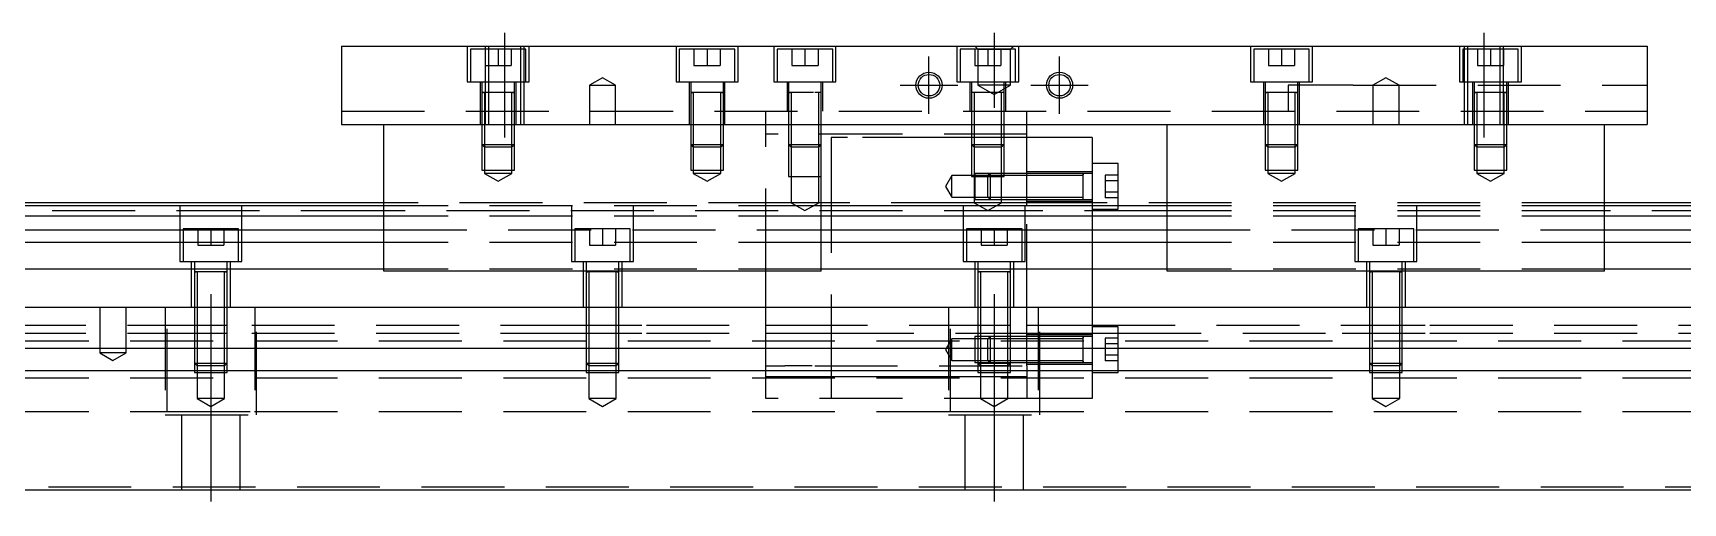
# Model space of a CAD drawing. Extents: x -20 to 981, y -280 to 102.
# Drawn here: x 232.7 to 485.5, y -234.8 to -162.8 of the extents above; entities that cross this region are included whole.
import ezdxf

# ---------------------------------------------------------------- set-up
doc = ezdxf.new("R2010")
doc.units = 0
doc.linetypes.add('CENTER', pattern=[50.8, 31.75, -6.35, 6.35, -6.35])
doc.linetypes.add('DASHED', pattern=[19.05, 12.7, -6.35])
doc.layers.get('0').update_dxf_attribs({"linetype": 'CONTINUOUS'})
doc.layers.add('CENTER', color=1, linetype='CENTER')

msp = doc.modelspace()

# ---------------------------------------------------------------- linework, layer by layer
at = {"color": 7, "linetype": 'CONTINUOUS'}
for p, q in [((280, -164.77), (280, -176.77)), ((280, -164.77), (480, -164.77)), ((480, -164.77), (480, -176.77)), ((280, -176.77), (480, -176.77)), ((286.5, -199.27), (286.5, -176.77)), ((353.5, -199.27), (353.5, -176.77)), ((385, -189.27), (385, -176.77)), ((406.5, -199.27), (406.5, -176.77)), ((473.5, -199.27), (473.5, -176.77)), ((395, -178.77), (385, -178.77)), ((395, -178.77), (395, -189.27)), ((399, -182.77), (395, -182.77)), ((399, -189.27), (399, -182.77)), ((286.5, -189.27), (0, -189.27)), ((286.5, -188.77), (28, -188.77)), ((406.5, -189.27), (353.5, -189.27)), ((703, -188.77), (473.5, -188.77)), ((760, -189.27), (473.5, -189.27)), ((286.5, -190.809608), (0, -190.809608)), ((406.5, -190.809608), (353.5, -190.809608)), ((760, -190.809608), (473.5, -190.809608)), ((0, -192.930392), (286.5, -192.930392)), ((353.5, -192.930392), (406.5, -192.930392)), ((473.5, -192.930392), (760, -192.930392)), ((286.5, -194.840532), (0, -194.840532)), ((406.5, -194.840532), (353.5, -194.840532)), ((760, -194.840532), (473.5, -194.840532)), ((286.5, -198.951934), (0, -198.951934)), ((353.5, -199.27), (286.5, -199.27)), ((406.5, -198.951934), (353.5, -198.951934)), ((473.5, -199.27), (406.5, -199.27)), ((760, -198.951934), (473.5, -198.951934)), ((0, -204.77), (760, -204.77)), ((393.6, -209.62), (393.6, -209.269994)), ((0, -211.07), (760, -211.07)), ((0, -214.47), (760, -214.47)), ((393.6, -213.270006), (393.6, -212.92)), ((0, -232.77), (760, -232.77))]:
    msp.add_line(p, q, dxfattribs=at)
at = {"color": 3, "linetype": 'DASHED'}
for p, q in [((299.25, -164.77), (299.25, -170.27)), ((308.25, -165.27), (299.75, -165.27)), ((299.75, -165.27), (299.75, -170.27)), ((302, -165.27), (302, -167.77)), ((302.000006, -164.77), (302.000006, -176.77)), ((302.5, -164.77), (302.5, -176.77)), ((304, -165.27), (304, -167.77)), ((306, -165.27), (306, -167.77)), ((307.5, -176.77), (307.5, -164.77)), ((307.999994, -176.77), (307.999994, -164.77)), ((308.25, -170.27), (308.25, -165.27)), ((308.75, -170.27), (308.75, -164.77)), ((331.25, -164.77), (331.25, -170.27)), ((340.25, -165.27), (331.75, -165.27)), ((331.75, -165.27), (331.75, -170.27)), ((334, -165.27), (334, -167.77)), ((336, -165.27), (336, -167.77)), ((338, -165.27), (338, -167.77)), ((340.25, -170.27), (340.25, -165.27)), ((340.75, -170.27), (340.75, -164.77)), ((346.25, -164.77), (346.25, -170.27)), ((355.25, -165.27), (346.75, -165.27)), ((346.75, -165.27), (346.75, -170.27)), ((349, -165.27), (349, -167.77)), ((351, -165.27), (351, -167.77)), ((353, -165.27), (353, -167.77)), ((355.25, -170.27), (355.25, -165.27)), ((355.75, -170.27), (355.75, -164.77)), ((374.25, -164.77), (374.25, -170.27)), ((383.25, -165.27), (374.75, -165.27)), ((374.75, -165.27), (374.75, -170.27)), ((377.5, -165.27), (377, -164.77)), ((377, -165.27), (377, -167.77)), ((377.5, -165.27), (377.5, -170.77)), ((377.5, -165.27), (382.5, -165.27)), ((379, -165.27), (379, -167.77)), ((381, -165.27), (381, -167.77)), ((382.5, -165.27), (383, -164.77)), ((382.5, -170.77), (382.5, -165.27)), ((383.25, -170.27), (383.25, -165.27)), ((383.75, -170.27), (383.75, -164.77)), ((419.25, -164.77), (419.25, -170.27)), ((428.25, -165.27), (419.75, -165.27)), ((419.75, -165.27), (419.75, -170.27)), ((422, -165.27), (422, -167.77)), ((424, -165.27), (424, -167.77)), ((426, -165.27), (426, -167.77)), ((428.25, -170.27), (428.25, -165.27)), ((428.75, -170.27), (428.75, -164.77)), ((451.25, -164.77), (451.25, -170.27)), ((460.25, -165.27), (451.75, -165.27)), ((451.75, -165.27), (451.75, -170.27)), ((452.000006, -164.77), (452.000006, -176.77)), ((452.5, -164.77), (452.5, -176.77)), ((454, -165.27), (454, -167.77)), ((456, -165.27), (456, -167.77)), ((457.5, -176.77), (457.5, -164.77)), ((457.999994, -176.77), (457.999994, -164.77)), ((458, -165.27), (458, -167.77)), ((460.25, -170.27), (460.25, -165.27)), ((460.75, -170.27), (460.75, -164.77)), ((302, -167.77), (304, -167.77)), ((304, -167.77), (306, -167.77)), ((334, -167.77), (336, -167.77)), ((336, -167.77), (338, -167.77)), ((349, -167.77), (351, -167.77)), ((351, -167.77), (353, -167.77)), ((377, -167.77), (379, -167.77)), ((379, -167.77), (381, -167.77)), ((422, -167.77), (424, -167.77)), ((424, -167.77), (426, -167.77)), ((454, -167.77), (456, -167.77)), ((456, -167.77), (458, -167.77)), ((299.25, -170.27), (308.75, -170.27)), ((301.25, -170.27), (301.25, -176.77)), ((301.5, -170.27), (301.5, -171.87)), ((301.5, -171.865), (301.5, -171.87)), ((306.5, -171.87), (306.5, -170.27)), ((306.5, -171.87), (306.5, -171.865)), ((306.75, -176.77), (306.75, -170.27)), ((320, -169.6153), (318, -170.77)), ((318, -170.77), (320, -170.77)), ((318, -170.77), (318, -176.77)), ((322, -170.77), (320, -169.6153)), ((320, -170.77), (322, -170.77)), ((322, -176.77), (322, -170.77)), ((331.25, -170.27), (340.75, -170.27)), ((333.25, -170.27), (333.25, -176.77)), ((333.5, -170.27), (333.5, -171.87)), ((333.5, -171.865), (333.5, -171.87)), ((338.5, -171.87), (338.5, -170.27)), ((338.5, -171.87), (338.5, -171.865)), ((338.75, -176.77), (338.75, -170.27)), ((346.25, -170.27), (355.75, -170.27)), ((348.25, -170.27), (348.25, -174.77)), ((348.5, -170.27), (348.5, -171.87)), ((348.5, -171.865), (348.5, -171.87)), ((353.5, -171.87), (353.5, -170.27)), ((353.5, -171.87), (353.5, -171.865)), ((353.75, -174.77), (353.75, -170.27)), ((374.25, -170.27), (383.75, -170.27)), ((376.25, -170.27), (376.25, -174.77)), ((376.5, -170.27), (376.5, -171.87)), ((376.5, -171.865), (376.5, -171.87)), ((382.5, -170.77), (377.5, -170.77)), ((377.5, -170.77), (380, -172.213376)), ((380, -172.213376), (382.5, -170.77)), ((381.5, -171.87), (381.5, -170.27)), ((381.5, -171.87), (381.5, -171.865)), ((381.75, -174.77), (381.75, -170.27)), ((419.25, -170.27), (428.75, -170.27)), ((421.25, -170.27), (421.25, -176.77)), ((421.5, -170.27), (421.5, -171.87)), ((421.5, -171.865), (421.5, -171.87)), ((425, -170.77), (425, -174.77)), ((435, -170.77), (425, -170.77)), ((426.5, -171.87), (426.5, -170.27)), ((426.5, -171.87), (426.5, -171.865)), ((426.75, -176.77), (426.75, -170.27)), ((435, -170.77), (480, -170.77)), ((440, -169.6153), (438, -170.77)), ((438, -170.77), (440, -170.77)), ((438, -170.77), (438, -176.77)), ((442, -170.77), (440, -169.6153)), ((440, -170.77), (442, -170.77)), ((442, -176.77), (442, -170.77)), ((451.25, -170.27), (460.75, -170.27)), ((453.25, -170.27), (453.25, -176.77)), ((453.5, -170.27), (453.5, -171.87)), ((453.5, -171.865), (453.5, -171.87)), ((458.5, -171.87), (458.5, -170.27)), ((458.5, -171.87), (458.5, -171.865)), ((458.75, -176.77), (458.75, -170.27)), ((301.5, -171.87), (301.757448, -171.87)), ((301.757468, -171.87), (301.5, -171.87)), ((301.5, -171.87), (301.5, -176.76998)), ((301.5, -171.87), (301.5, -171.875)), ((306.242552, -171.87), (301.757468, -171.87)), ((301.9, -171.87), (301.9, -176.76998)), ((306.1, -176.76998), (306.1, -171.87)), ((306.5, -171.87), (306.242552, -171.87)), ((306.242602, -171.87), (306.5, -171.87)), ((306.5, -176.76998), (306.5, -171.87)), ((306.5, -171.875), (306.5, -171.87)), ((333.5, -171.87), (333.757448, -171.87)), ((333.757468, -171.87), (333.5, -171.87)), ((333.5, -171.87), (333.5, -176.76998)), ((333.5, -171.87), (333.5, -171.875)), ((338.242552, -171.87), (333.757468, -171.87)), ((333.9, -171.87), (333.9, -176.76998)), ((338.1, -176.76998), (338.1, -171.87)), ((338.5, -171.87), (338.242552, -171.87)), ((338.242602, -171.87), (338.5, -171.87)), ((338.5, -176.76998), (338.5, -171.87)), ((338.5, -171.875), (338.5, -171.87)), ((348.5, -171.87), (348.757448, -171.87)), ((348.757468, -171.87), (348.5, -171.87)), ((348.5, -171.87), (348.5, -171.875)), ((348.5, -171.87), (348.5, -174.76998)), ((352.300194, -171.87), (348.757468, -171.87)), ((348.9, -171.87), (348.9, -174.76998)), ((353.5, -171.87), (352.5, -171.87)), ((353.1, -174.76998), (353.1, -171.87)), ((353.5, -171.875), (353.5, -171.87)), ((353.5, -174.76998), (353.5, -171.87)), ((376.757468, -171.87), (376.5, -171.87)), ((376.5, -171.87), (376.5, -171.875)), ((376.5, -171.87), (376.5, -174.76998)), ((381.242552, -171.87), (376.757468, -171.87)), ((376.9, -171.87), (376.9, -174.76998)), ((381.1, -174.76998), (381.1, -171.87)), ((381.5, -171.87), (381.242552, -171.87)), ((381.5, -171.875), (381.5, -171.87)), ((381.5, -174.76998), (381.5, -171.87)), ((421.5, -171.87), (421.757448, -171.87)), ((421.757468, -171.87), (421.5, -171.87)), ((421.5, -171.87), (421.5, -171.875)), ((421.5, -171.87), (421.5, -176.76998)), ((426.242552, -171.87), (421.757468, -171.87)), ((421.9, -171.87), (421.9, -176.76998)), ((426.1, -176.76998), (426.1, -171.87)), ((426.5, -171.87), (426.242552, -171.87)), ((426.242602, -171.87), (426.5, -171.87)), ((426.5, -171.875), (426.5, -171.87)), ((426.5, -176.76998), (426.5, -171.87)), ((453.5, -171.87), (453.757448, -171.87)), ((453.757468, -171.87), (453.5, -171.87)), ((453.5, -171.87), (453.5, -171.875)), ((453.5, -171.87), (453.5, -176.76998)), ((458.242552, -171.87), (453.757468, -171.87)), ((453.9, -171.87), (453.9, -176.76998)), ((458.1, -176.76998), (458.1, -171.87)), ((458.5, -171.87), (458.242552, -171.87)), ((458.242602, -171.87), (458.5, -171.87)), ((458.5, -171.875), (458.5, -171.87)), ((458.5, -176.76998), (458.5, -171.87)), ((280, -174.77), (480, -174.77)), ((301.5, -176.77), (301.5, -179.87)), ((301.500006, -176.77), (301.500006, -179.870006)), ((301.9, -176.77), (301.9, -180.27)), ((306.1, -180.27), (306.1, -176.77)), ((306.499994, -179.870006), (306.499994, -176.77)), ((306.5, -179.87), (306.5, -176.77)), ((333.5, -176.77), (333.5, -179.87)), ((333.500006, -176.77), (333.500006, -179.870006)), ((333.9, -176.77), (333.9, -180.27)), ((338.1, -180.27), (338.1, -176.77)), ((338.499994, -179.870006), (338.499994, -176.77)), ((338.5, -179.87), (338.5, -176.77)), ((345, -176.77), (345, -174.77)), ((345, -199.27), (345, -176.77)), ((348.5, -174.77), (348.5, -176.77)), ((348.5, -176.77), (348.5, -179.87)), ((348.500006, -174.77), (348.500006, -176.77)), ((348.500006, -176.77), (348.500006, -179.870006)), ((348.9, -174.77), (348.9, -176.77)), ((348.9, -176.77), (348.9, -180.27)), ((353.1, -176.77), (353.1, -174.77)), ((353.1, -180.27), (353.1, -176.77)), ((353.499994, -176.77), (353.499994, -174.77)), ((353.499994, -179.870006), (353.499994, -176.77)), ((353.5, -176.77), (353.5, -174.77)), ((353.5, -179.87), (353.5, -176.77)), ((376.5, -174.77), (376.5, -176.77)), ((376.5, -176.77), (376.5, -179.87)), ((376.500006, -174.77), (376.500006, -176.77)), ((376.500006, -176.77), (376.500006, -179.870006)), ((376.9, -174.77), (376.9, -176.77)), ((376.9, -176.77), (376.9, -180.27)), ((381.1, -176.77), (381.1, -174.77)), ((381.1, -180.27), (381.1, -176.77)), ((381.499994, -176.77), (381.499994, -174.77)), ((381.499994, -179.870006), (381.499994, -176.77)), ((381.5, -176.77), (381.5, -174.77)), ((381.5, -179.87), (381.5, -176.77)), ((385, -176.77), (385, -174.77)), ((421.5, -176.77), (421.5, -179.87)), ((421.500006, -176.77), (421.500006, -179.870006)), ((421.9, -176.77), (421.9, -180.27)), ((426.1, -180.27), (426.1, -176.77)), ((426.499994, -179.870006), (426.499994, -176.77)), ((426.5, -179.87), (426.5, -176.77)), ((453.5, -176.77), (453.5, -179.87)), ((453.500006, -176.77), (453.500006, -179.870006)), ((453.9, -176.77), (453.9, -180.27)), ((458.1, -180.27), (458.1, -176.77)), ((458.499994, -179.870006), (458.499994, -176.77)), ((458.5, -179.87), (458.5, -176.77)), ((385, -178.27), (345, -178.27)), ((355, -178.77), (355, -180.27)), ((357.1, -178.77), (355, -178.77)), ((357.5, -178.77), (357.1, -178.77)), ((372.5, -178.77), (357.5, -178.77)), ((376.5, -178.77), (372.5, -178.77)), ((376.9, -178.77), (376.5, -178.77)), ((381.1, -178.77), (376.9, -178.77)), ((381.5, -178.77), (381.1, -178.77)), ((385, -178.77), (381.5, -178.77)), ((301.5, -179.87), (306.5, -179.87)), ((301.5, -179.87), (301.9, -180.27)), ((301.500006, -179.87002), (301.500006, -183.77)), ((306.1, -180.27), (301.9, -180.27)), ((301.9, -180.27002), (301.9, -183.77)), ((306.1, -180.27), (306.5, -179.87)), ((306.1, -183.77), (306.1, -180.27002)), ((306.499994, -183.77), (306.499994, -179.87002)), ((333.5, -179.87), (338.5, -179.87)), ((333.5, -179.87), (333.9, -180.27)), ((333.500006, -179.87002), (333.500006, -183.77)), ((338.1, -180.27), (333.9, -180.27)), ((333.9, -180.27002), (333.9, -183.77)), ((338.1, -180.27), (338.5, -179.87)), ((338.1, -183.77), (338.1, -180.27002)), ((338.499994, -183.77), (338.499994, -179.87002)), ((348.5, -179.87), (353.499994, -179.87)), ((348.5, -179.87), (348.9, -180.27)), ((348.500006, -179.87002), (348.500006, -184.77)), ((352.500006, -180.27), (348.9, -180.27)), ((348.9, -180.27002), (348.9, -184.77)), ((353.1, -180.27), (352.500006, -180.27)), ((353.1, -180.27), (353.5, -179.87)), ((353.1, -184.77), (353.1, -180.27002)), ((353.499994, -180.27), (353.499994, -179.87002)), ((353.499994, -183.77), (353.499994, -180.27)), ((355, -180.27), (355, -183.77)), ((376.5, -179.87), (381.5, -179.87)), ((376.5, -179.87), (376.9, -180.27)), ((376.500006, -179.87002), (376.500006, -184.77)), ((381.1, -180.27), (376.9, -180.27)), ((376.9, -180.27002), (376.9, -184.77)), ((381.1, -180.27), (381.5, -179.87)), ((381.1, -184.77), (381.1, -180.27002)), ((381.499994, -184.77), (381.499994, -179.87002)), ((421.5, -179.87), (426.5, -179.87)), ((421.5, -179.87), (421.9, -180.27)), ((421.500006, -179.87002), (421.500006, -183.77)), ((426.1, -180.27), (421.9, -180.27)), ((421.9, -180.27002), (421.9, -183.77)), ((426.1, -180.27), (426.5, -179.87)), ((426.1, -183.77), (426.1, -180.27002)), ((426.499994, -183.77), (426.499994, -179.87002)), ((453.5, -179.87), (458.5, -179.87)), ((453.5, -179.87), (453.9, -180.27)), ((453.500006, -179.87002), (453.500006, -183.77)), ((458.1, -180.27), (453.9, -180.27)), ((453.9, -180.27002), (453.9, -183.77)), ((458.1, -180.27), (458.5, -179.87)), ((458.1, -183.77), (458.1, -180.27002)), ((458.499994, -183.77), (458.499994, -179.87002)), ((301.500006, -183.77), (306.499994, -183.77)), ((301.9, -183.77), (301.9, -184.27)), ((306.1, -184.27), (301.9, -184.27)), ((301.9, -184.27), (304, -185.482436)), ((304, -185.482436), (306.1, -184.27)), ((306.1, -184.27), (306.1, -183.77)), ((333.500006, -183.77), (338.499994, -183.77)), ((333.9, -183.77), (333.9, -184.27)), ((338.1, -184.27), (333.9, -184.27)), ((333.9, -184.27), (336, -185.482436)), ((336, -185.482436), (338.1, -184.27)), ((338.1, -184.27), (338.1, -183.77)), ((353.499994, -184.77), (353.499994, -183.77)), ((355, -183.77), (355, -214.47)), ((377, -184.270006), (377, -188.269994)), ((379.34998, -184.270006), (377, -184.270006)), ((379.35, -184.27), (379, -184.62)), ((379.35, -184.27), (379.35, -188.27)), ((385, -184.27), (379.35, -184.27)), ((385, -184.270006), (379.35, -184.270006)), ((395, -184.02), (385, -184.02)), ((387.5, -184.27), (385.00002, -184.27)), ((393.605, -184.27), (387.5, -184.27)), ((395, -184.27), (393.595, -184.27)), ((393.6, -184.27), (393.6, -184.486668)), ((393.6, -188.27), (393.6, -184.27)), ((421.500006, -183.77), (426.499994, -183.77)), ((421.9, -183.77), (421.9, -184.27)), ((426.1, -184.27), (421.9, -184.27)), ((421.9, -184.27), (424, -185.482436)), ((424, -185.482436), (426.1, -184.27)), ((426.1, -184.27), (426.1, -183.77)), ((453.500006, -183.77), (458.499994, -183.77)), ((453.9, -183.77), (453.9, -184.27)), ((458.1, -184.27), (453.9, -184.27)), ((453.9, -184.27), (456, -185.482436)), ((456, -185.482436), (458.1, -184.27)), ((458.1, -184.27), (458.1, -183.77)), ((348.500006, -184.77), (353.499994, -184.77)), ((348.9, -184.77), (348.9, -188.77)), ((353.1, -188.77), (353.1, -184.77)), ((373.5, -184.62), (372.547372, -186.27)), ((372.547372, -186.27), (373.5, -187.92)), ((373.5, -187.92), (373.5, -184.62)), ((377, -184.62), (373.5, -184.62)), ((376.500006, -184.77), (381.499994, -184.77)), ((376.9, -184.77), (376.9, -188.77)), ((378.99998, -184.62), (377, -184.62)), ((379, -187.92), (379, -184.62)), ((385, -184.62), (379, -184.62)), ((381.1, -188.77), (381.1, -184.77)), ((387.5, -184.62), (385.00002, -184.62)), ((393.6, -184.62), (387.5, -184.62)), ((397, -184.53795), (397, -185.403974)), ((399, -184.53795), (397, -184.53795)), ((399, -185.403974), (397, -185.403974)), ((397, -185.403974), (397, -187.136026)), ((255.25, -189.27), (255.25, -197.77)), ((264.75, -197.77), (264.75, -189.27)), ((348.9, -188.77), (286.5, -188.77)), ((353.5, -189.27), (286.5, -189.27)), ((315.25, -189.27), (315.25, -197.77)), ((324.75, -197.77), (324.75, -189.27)), ((353.1, -188.77), (348.9, -188.77)), ((348.9, -188.77), (351, -189.982436)), ((351, -189.982436), (353.1, -188.77)), ((354.99998, -188.77), (353.1, -188.77)), ((376.9, -188.77), (355, -188.77)), ((376.9, -188.770002), (355, -188.770006)), ((373.5, -187.92), (377, -187.92)), ((375.25, -189.27), (375.25, -197.77)), ((381.1, -188.77), (376.9, -188.77)), ((376.9, -188.77), (379, -189.982436)), ((377, -187.92), (378.99998, -187.92)), ((377, -188.269994), (379.34998, -188.269994)), ((379, -187.92), (385, -187.92)), ((379, -187.92), (379.35, -188.27)), ((379, -189.982436), (381.1, -188.77)), ((379.35, -188.269994), (385, -188.269994)), ((379.35, -188.27), (385, -188.27)), ((385, -188.77), (381.1, -188.77)), ((385, -188.770006), (381.1, -188.770002)), ((384.75, -197.77), (384.75, -189.27)), ((385, -188.52), (395, -188.52)), ((387.5, -188.77), (385, -188.77)), ((387.5, -188.770006), (385, -188.770006)), ((385, -204.77), (385, -189.27)), ((385.00002, -187.92), (387.5, -187.92)), ((385.00002, -188.27), (387.5, -188.27)), ((387.5, -187.92), (393.6, -187.92)), ((387.5, -188.27), (393.605, -188.27)), ((395, -188.77), (387.5, -188.77)), ((395, -188.770006), (387.5, -188.770006)), ((393.595, -188.27), (395, -188.27)), ((395, -189.27), (395, -199.27)), ((473.5, -188.77), (395.00002, -188.77)), ((397, -187.136026), (397, -188.00205)), ((399, -187.136026), (397, -187.136026)), ((399, -188.00205), (397, -188.00205)), ((399, -189.77), (399, -189.27)), ((473.5, -189.27), (406.5, -189.27)), ((435.25, -189.27), (435.25, -197.77)), ((444.75, -197.77), (444.75, -189.27)), ((286.5, -190.02), (28, -190.02)), ((385, -190.02), (286.5, -190.02)), ((353.5, -190.809608), (286.5, -190.809608)), ((406.5, -190.02), (385, -190.02)), ((395, -189.77), (399, -189.77)), ((473.5, -190.02), (406.5, -190.02)), ((473.5, -190.809608), (406.5, -190.809608)), ((703, -190.02), (473.5, -190.02)), ((264.25, -192.77), (255.75, -192.77)), ((255.75, -192.77), (255.75, -197.77)), ((258, -192.77), (258, -195.27)), ((260, -192.77), (260, -195.27)), ((262, -192.77), (262, -195.27)), ((264.25, -197.77), (264.25, -192.77)), ((286.5, -192.930392), (353.5, -192.930392)), ((324.25, -192.77), (315.75, -192.77)), ((315.75, -192.77), (315.75, -197.77)), ((318, -192.77), (318, -195.27)), ((320, -192.77), (320, -195.27)), ((322, -192.77), (322, -195.27)), ((324.25, -197.77), (324.25, -192.77)), ((384.25, -192.77), (375.75, -192.77)), ((375.75, -192.77), (375.75, -197.77)), ((378, -192.77), (378, -195.27)), ((380, -192.77), (380, -195.27)), ((382, -192.77), (382, -195.27)), ((384.25, -197.77), (384.25, -192.77)), ((406.5, -192.930392), (473.5, -192.930392)), ((444.25, -192.77), (435.75, -192.77)), ((435.75, -192.77), (435.75, -197.77)), ((438, -192.77), (438, -195.27)), ((440, -192.77), (440, -195.27)), ((442, -192.77), (442, -195.27)), ((444.25, -197.77), (444.25, -192.77)), ((258, -195.27), (260, -195.27)), ((260, -195.27), (262, -195.27)), ((353.5, -194.840532), (286.5, -194.840532)), ((318, -195.27), (320, -195.27)), ((320, -195.27), (322, -195.27)), ((378, -195.27), (380, -195.27)), ((380, -195.27), (382, -195.27)), ((473.5, -194.840532), (406.5, -194.840532)), ((438, -195.27), (440, -195.27)), ((440, -195.27), (442, -195.27)), ((255.25, -197.77), (264.75, -197.77)), ((257, -197.77), (257, -204.77)), ((257.5, -197.77), (257.5, -199.37)), ((257.5, -199.365), (257.5, -199.37)), ((257.5, -199.37), (257.757448, -199.37)), ((257.757468, -199.37), (257.5, -199.37)), ((257.5, -199.37), (257.5, -199.375)), ((257.5, -199.37), (257.5, -204.76998)), ((262.242552, -199.37), (257.757468, -199.37)), ((257.9, -199.37), (257.9, -204.76998)), ((262.1, -204.76998), (262.1, -199.37)), ((262.5, -199.37), (262.242552, -199.37)), ((262.242602, -199.37), (262.5, -199.37)), ((262.5, -199.37), (262.5, -197.77)), ((262.5, -199.37), (262.5, -199.365)), ((262.5, -199.375), (262.5, -199.37)), ((262.5, -204.76998), (262.5, -199.37)), ((263, -204.77), (263, -197.77)), ((353.5, -198.951934), (286.5, -198.951934)), ((315.25, -197.77), (324.75, -197.77)), ((317, -197.77), (317, -204.77)), ((317.5, -197.77), (317.5, -199.37)), ((317.5, -199.365), (317.5, -199.37)), ((317.5, -199.37), (317.757448, -199.37)), ((317.757468, -199.37), (317.5, -199.37)), ((317.5, -199.37), (317.5, -199.375)), ((317.5, -199.37), (317.5, -204.76998)), ((322.242552, -199.37), (317.757468, -199.37)), ((317.9, -199.37), (317.9, -204.76998)), ((322.1, -204.76998), (322.1, -199.37)), ((322.5, -199.37), (322.242552, -199.37)), ((322.242602, -199.37), (322.5, -199.37)), ((322.5, -199.37), (322.5, -197.77)), ((322.5, -199.37), (322.5, -199.365)), ((322.5, -199.375), (322.5, -199.37)), ((322.5, -204.76998), (322.5, -199.37)), ((323, -204.77), (323, -197.77)), ((345, -204.77), (345, -199.27)), ((375.25, -197.77), (384.75, -197.77)), ((377, -197.77), (377, -204.77)), ((377.5, -197.77), (377.5, -199.37)), ((377.5, -199.365), (377.5, -199.37)), ((377.5, -199.37), (377.757448, -199.37)), ((377.757468, -199.37), (377.5, -199.37)), ((377.5, -199.37), (377.5, -199.375)), ((377.5, -199.37), (377.5, -204.76998)), ((382.242552, -199.37), (377.757468, -199.37)), ((377.9, -199.37), (377.9, -204.76998)), ((382.1, -204.76998), (382.1, -199.37)), ((382.5, -199.37), (382.242552, -199.37)), ((382.242602, -199.37), (382.5, -199.37)), ((382.5, -199.37), (382.5, -197.77)), ((382.5, -199.37), (382.5, -199.365)), ((382.5, -199.375), (382.5, -199.37)), ((382.5, -204.76998), (382.5, -199.37)), ((383, -204.77), (383, -197.77)), ((395, -199.27), (395, -204.77)), ((473.5, -198.951934), (406.5, -198.951934)), ((435.25, -197.77), (444.75, -197.77)), ((437, -197.77), (437, -204.77)), ((437.5, -197.77), (437.5, -199.37)), ((437.5, -199.365), (437.5, -199.37)), ((437.5, -199.37), (437.757448, -199.37)), ((437.757468, -199.37), (437.5, -199.37)), ((437.5, -199.37), (437.5, -199.375)), ((437.5, -199.37), (437.5, -204.76998)), ((442.242552, -199.37), (437.757468, -199.37)), ((437.9, -199.37), (437.9, -204.76998)), ((442.1, -204.76998), (442.1, -199.37)), ((442.5, -199.37), (442.242552, -199.37)), ((442.242602, -199.37), (442.5, -199.37)), ((442.5, -199.37), (442.5, -197.77)), ((442.5, -199.37), (442.5, -199.365)), ((442.5, -199.375), (442.5, -199.37)), ((442.5, -204.76998), (442.5, -199.37)), ((443, -204.77), (443, -197.77)), ((243, -204.77), (243, -211.77)), ((247, -211.77), (247, -204.77)), ((253, -204.77), (253, -221.27)), ((253.291796, -220.77), (253.291796, -204.77)), ((257.5, -204.77), (257.5, -211.07)), ((257.500006, -204.77), (257.500006, -211.07)), ((257.9, -204.77), (257.9, -211.07)), ((262.1, -211.07), (262.1, -204.77)), ((262.499994, -211.07), (262.499994, -204.77)), ((262.5, -211.07), (262.5, -204.77)), ((266.708204, -204.77), (266.708204, -220.77)), ((267, -221.27), (267, -204.77)), ((317.5, -204.77), (317.5, -211.07)), ((317.500006, -204.77), (317.500006, -211.07)), ((317.9, -204.77), (317.9, -211.07)), ((322.1, -211.07), (322.1, -204.77)), ((322.499994, -211.07), (322.499994, -204.77)), ((322.5, -211.07), (322.5, -204.77)), ((345, -211.07), (345, -204.77)), ((373, -204.77), (373, -221.27)), ((373.291796, -220.77), (373.291796, -204.77)), ((377.5, -204.77), (377.5, -211.07)), ((377.500006, -204.77), (377.500006, -211.07)), ((377.9, -204.77), (377.9, -211.07)), ((382.1, -211.07), (382.1, -204.77)), ((382.499994, -211.07), (382.499994, -204.77)), ((382.5, -211.07), (382.5, -204.77)), ((385, -211.07), (385, -204.77)), ((386.708204, -204.77), (386.708204, -220.77)), ((387, -221.27), (387, -204.77)), ((395, -204.77), (395, -211.07)), ((437.5, -204.77), (437.5, -211.07)), ((437.500006, -204.77), (437.500006, -211.07)), ((437.9, -204.77), (437.9, -211.07)), ((442.1, -211.07), (442.1, -204.77)), ((442.499994, -211.07), (442.499994, -204.77)), ((442.5, -211.07), (442.5, -204.77)), ((56.708204, -207.52), (313.291796, -207.52)), ((56.708204, -208.77), (313.291796, -208.77)), ((257.5, -207.52), (257.9, -207.52)), ((257.5, -208.77), (257.9, -208.77)), ((257.9, -207.52), (262.1, -207.52)), ((257.9, -208.77), (262.1, -208.77)), ((262.1, -207.52), (262.5, -207.52)), ((262.1, -208.77), (262.5, -208.77)), ((313.291796, -207.52), (326.708204, -207.52)), ((313.291796, -208.77), (326.708204, -208.77)), ((317.5, -207.52), (317.9, -207.52)), ((317.5, -208.77), (317.9, -208.77)), ((317.9, -207.52), (322.1, -207.52)), ((317.9, -208.77), (322.1, -208.77)), ((322.1, -207.52), (322.5, -207.52)), ((322.1, -208.77), (322.5, -208.77)), ((326.708204, -207.52), (345, -207.52)), ((326.708204, -208.77), (345, -208.77)), ((345, -207.52), (347.5, -207.52)), ((345, -208.77), (347.5, -208.77)), ((347.5, -207.52), (347.9, -207.52)), ((347.5, -208.77), (347.9, -208.77)), ((347.9, -207.52), (385, -207.52)), ((347.9, -208.77), (354.99998, -208.77)), ((355, -208.769994), (385, -208.769994)), ((355, -208.77), (385, -208.77)), ((373.5, -209.62), (372.547372, -211.27)), ((373.5, -212.92), (373.5, -209.62)), ((377, -209.62), (373.5, -209.62)), ((377, -209.270006), (377, -213.269994)), ((379.34998, -209.270006), (377, -209.270006)), ((378.99998, -209.62), (377, -209.62)), ((377.5, -207.52), (377.9, -207.52)), ((377.5, -208.77), (377.9, -208.77)), ((377.9, -207.52), (382.1, -207.52)), ((377.9, -208.77), (382.1, -208.77)), ((379.35, -209.27), (379, -209.62)), ((379, -212.92), (379, -209.62)), ((385, -209.62), (379, -209.62)), ((379.35, -209.27), (379.35, -213.27)), ((385, -209.27), (379.35, -209.27)), ((385, -209.270006), (379.35, -209.270006)), ((382.1, -207.52), (382.5, -207.52)), ((382.1, -208.77), (382.5, -208.77)), ((385, -207.52), (395, -207.52)), ((385, -208.769994), (395, -208.769994)), ((385, -208.77), (395, -208.77)), ((395, -209.02), (385, -209.02)), ((393.605, -209.27), (385.00002, -209.27)), ((393.6, -209.62), (385.00002, -209.62)), ((395, -209.27), (393.595, -209.27)), ((393.6, -209.27), (393.6, -209.486668)), ((393.6, -209.486708), (393.6, -209.27)), ((393.6, -209.27), (393.6, -209.486668)), ((393.6, -209.486708), (393.6, -209.27)), ((393.6, -211.06999), (393.6, -209.486708)), ((395, -207.52), (433.291796, -207.52)), ((399, -207.77), (395, -207.77)), ((395.00002, -208.77), (399, -208.77)), ((397, -209.53795), (397, -210.403974)), ((399, -209.53795), (397, -209.53795)), ((399, -211.07), (399, -207.77)), ((399, -208.77), (433.291796, -208.77)), ((433.291796, -207.52), (446.708204, -207.52)), ((433.291796, -208.77), (446.708204, -208.77)), ((437.5, -207.52), (437.9, -207.52)), ((437.5, -208.77), (437.9, -208.77)), ((437.9, -207.52), (442.1, -207.52)), ((437.9, -208.77), (442.1, -208.77)), ((442.1, -207.52), (442.5, -207.52)), ((442.1, -208.77), (442.5, -208.77)), ((446.708204, -207.52), (677.5, -207.52)), ((446.708204, -208.77), (677.5, -208.77)), ((0, -209.92), (760, -209.92)), ((247, -211.77), (243, -211.77)), ((243, -211.77), (245, -212.9247)), ((245, -212.9247), (247, -211.77)), ((257.5, -211.07), (257.5, -213.37)), ((257.500006, -211.07), (257.500006, -213.370006)), ((257.9, -211.07), (257.9, -213.77)), ((262.1, -213.77), (262.1, -211.07)), ((262.499994, -213.370006), (262.499994, -211.07)), ((262.5, -213.37), (262.5, -211.07)), ((317.5, -211.07), (317.5, -213.37)), ((317.500006, -211.07), (317.500006, -213.370006)), ((317.9, -211.07), (317.9, -213.77)), ((322.1, -213.77), (322.1, -211.07)), ((322.499994, -213.370006), (322.499994, -211.07)), ((322.5, -213.37), (322.5, -211.07)), ((345, -213.77), (345, -211.07)), ((372.547372, -211.27), (373.5, -212.92)), ((377.5, -211.07), (377.5, -213.37)), ((377.500006, -211.07), (377.500006, -213.370006)), ((377.9, -211.07), (377.9, -213.77)), ((382.1, -213.77), (382.1, -211.07)), ((382.499994, -213.370006), (382.499994, -211.07)), ((382.5, -213.37), (382.5, -211.07)), ((385, -213.77), (385, -211.07)), ((393.6, -213.053332), (393.6, -211.06999)), ((395, -211.07), (395, -214.47)), ((399, -210.403974), (397, -210.403974)), ((397, -210.403974), (397, -212.136026)), ((399, -212.136026), (397, -212.136026)), ((397, -212.136026), (397, -213.00205)), ((399, -214.47), (399, -211.07)), ((437.5, -211.07), (437.5, -213.37)), ((437.500006, -211.07), (437.500006, -213.370006)), ((437.9, -211.07), (437.9, -213.77)), ((442.1, -213.77), (442.1, -211.07)), ((442.499994, -213.370006), (442.499994, -211.07)), ((442.5, -213.37), (442.5, -211.07)), ((257.5, -213.37), (262.5, -213.37)), ((257.5, -213.37), (257.9, -213.77)), ((257.500006, -213.37002), (257.500006, -214.47)), ((257.500006, -214.47), (257.500006, -214.77)), ((257.500006, -214.77), (262.499994, -214.77)), ((262.1, -213.77), (257.9, -213.77)), ((257.9, -213.77002), (257.9, -214.77)), ((257.9, -214.77), (257.9, -218.77)), ((262.1, -213.77), (262.5, -213.37)), ((262.1, -214.77), (262.1, -213.77002)), ((262.1, -218.77), (262.1, -214.77)), ((262.499994, -214.47), (262.499994, -213.37002)), ((262.499994, -214.77), (262.499994, -214.47)), ((317.5, -213.37), (322.5, -213.37)), ((317.5, -213.37), (317.9, -213.77)), ((317.500006, -213.37002), (317.500006, -214.47)), ((317.500006, -214.47), (317.500006, -214.77)), ((317.500006, -214.77), (322.499994, -214.77)), ((322.1, -213.77), (317.9, -213.77)), ((317.9, -213.77002), (317.9, -214.77)), ((317.9, -214.77), (317.9, -218.77)), ((322.1, -213.77), (322.5, -213.37)), ((322.1, -214.77), (322.1, -213.77002)), ((322.1, -218.77), (322.1, -214.77)), ((322.499994, -214.47), (322.499994, -213.37002)), ((322.499994, -214.77), (322.499994, -214.47)), ((345, -213.77), (347.500006, -213.77)), ((345, -214.47), (345, -213.77)), ((345, -218.77), (345, -214.47)), ((347.500006, -213.77), (347.9, -213.77)), ((352.1, -213.77), (347.9, -213.77)), ((352.499994, -213.77), (385, -213.77)), ((355, -214.47), (355, -218.77)), ((373.5, -212.92), (377, -212.92)), ((377, -212.92), (378.99998, -212.92)), ((377, -213.269994), (379.34998, -213.269994)), ((377.5, -213.37), (382.5, -213.37)), ((377.5, -213.37), (377.9, -213.77)), ((377.500006, -213.37002), (377.500006, -214.47)), ((377.500006, -214.47), (377.500006, -214.77)), ((377.500006, -214.77), (382.499994, -214.77)), ((382.1, -213.77), (377.9, -213.77)), ((377.9, -213.77002), (377.9, -214.77)), ((377.9, -214.77), (377.9, -218.77)), ((379, -212.92), (385, -212.92)), ((379, -212.92), (379.35, -213.27)), ((379.35, -213.269994), (385, -213.269994)), ((379.35, -213.27), (385, -213.27)), ((382.1, -213.77), (382.5, -213.37)), ((382.1, -214.77), (382.1, -213.77002)), ((382.1, -218.77), (382.1, -214.77)), ((382.499994, -214.47), (382.499994, -213.37002)), ((382.499994, -214.77), (382.499994, -214.47)), ((385, -213.52), (395, -213.52)), ((385, -213.77), (385, -214.47)), ((385, -214.47), (385, -218.77)), ((385.00002, -212.92), (393.6, -212.92)), ((385.00002, -213.27), (393.6, -213.27)), ((393.595, -213.27), (393.6, -213.27)), ((393.6, -213.053292), (393.6, -213.27)), ((393.6, -213.27), (393.6, -213.053332)), ((393.6, -213.27), (393.605, -213.27)), ((393.6, -213.27), (395, -213.27)), ((395, -214.47), (395, -218.77)), ((395, -214.77), (399, -214.77)), ((399, -213.00205), (397, -213.00205)), ((399, -214.77), (399, -214.47)), ((437.5, -213.37), (442.5, -213.37)), ((437.5, -213.37), (437.9, -213.77)), ((437.500006, -213.37002), (437.500006, -214.47)), ((437.500006, -214.47), (437.500006, -214.77)), ((437.500006, -214.77), (442.499994, -214.77)), ((442.1, -213.77), (437.9, -213.77)), ((437.9, -213.77002), (437.9, -214.77)), ((437.9, -214.77), (437.9, -218.77)), ((442.1, -213.77), (442.5, -213.37)), ((442.1, -214.77), (442.1, -213.77002)), ((442.1, -218.77), (442.1, -214.77)), ((442.499994, -214.47), (442.499994, -213.37002)), ((442.499994, -214.77), (442.499994, -214.47)), ((0, -215.62), (760, -215.62)), ((345, -215.39077), (385, -215.39077)), ((345, -215.39077), (355, -215.39077)), ((355, -215.39077), (385, -215.39077)), ((262.1, -218.77), (257.9, -218.77)), ((257.9, -218.77), (260, -219.982436)), ((260, -219.982436), (262.1, -218.77)), ((322.1, -218.77), (317.9, -218.77)), ((317.9, -218.77), (320, -219.982436)), ((320, -219.982436), (322.1, -218.77)), ((385, -218.77), (345, -218.77)), ((382.1, -218.77), (377.9, -218.77)), ((377.9, -218.77), (380, -219.982436)), ((380, -219.982436), (382.1, -218.77)), ((395, -218.77), (385, -218.77)), ((442.1, -218.77), (437.9, -218.77)), ((437.9, -218.77), (440, -219.982436)), ((440, -219.982436), (442.1, -218.77)), ((0, -220.77), (703.291796, -220.77)), ((253, -221.27), (267, -221.27)), ((253.291796, -220.77), (266.708204, -220.77)), ((255.5, -221.27), (255.5, -232.77)), ((264.5, -232.77), (264.5, -221.27)), ((373, -221.27), (387, -221.27)), ((373.291796, -220.77), (386.708204, -220.77)), ((375.5, -221.27), (375.5, -232.77)), ((384.5, -232.77), (384.5, -221.27)), ((6.499992, -232.27), (760, -232.27))]:
    msp.add_line(p, q, dxfattribs=at)
at = {"color": 3, "linetype": 'CONTINUOUS'}
for centre in [(370, -170.77), (390, -170.77)]:
    msp.add_circle(centre, 2, dxfattribs=at)
at = {"color": 7, "linetype": 'CONTINUOUS'}
for centre in [(370, -170.77), (390, -170.77)]:
    msp.add_circle(centre, 1.65, dxfattribs=at)
at = {"layer": 'CENTER', "color": 1, "linetype": 'CENTER'}
for p, q in [((305, -162.77), (305, -178.77)), ((380, -162.77), (380, -174.213376)), ((455, -162.77), (455, -178.77)), ((370, -175.17), (370, -166.37)), ((390, -175.17), (390, -166.37)), ((365.6, -170.77), (374.4, -170.77)), ((385.6, -170.77), (394.4, -170.77)), ((260, -202.77), (260, -234.77)), ((380, -202.77), (380, -234.77))]:
    msp.add_line(p, q, dxfattribs=at)

doc.saveas('drawing.dxf')
